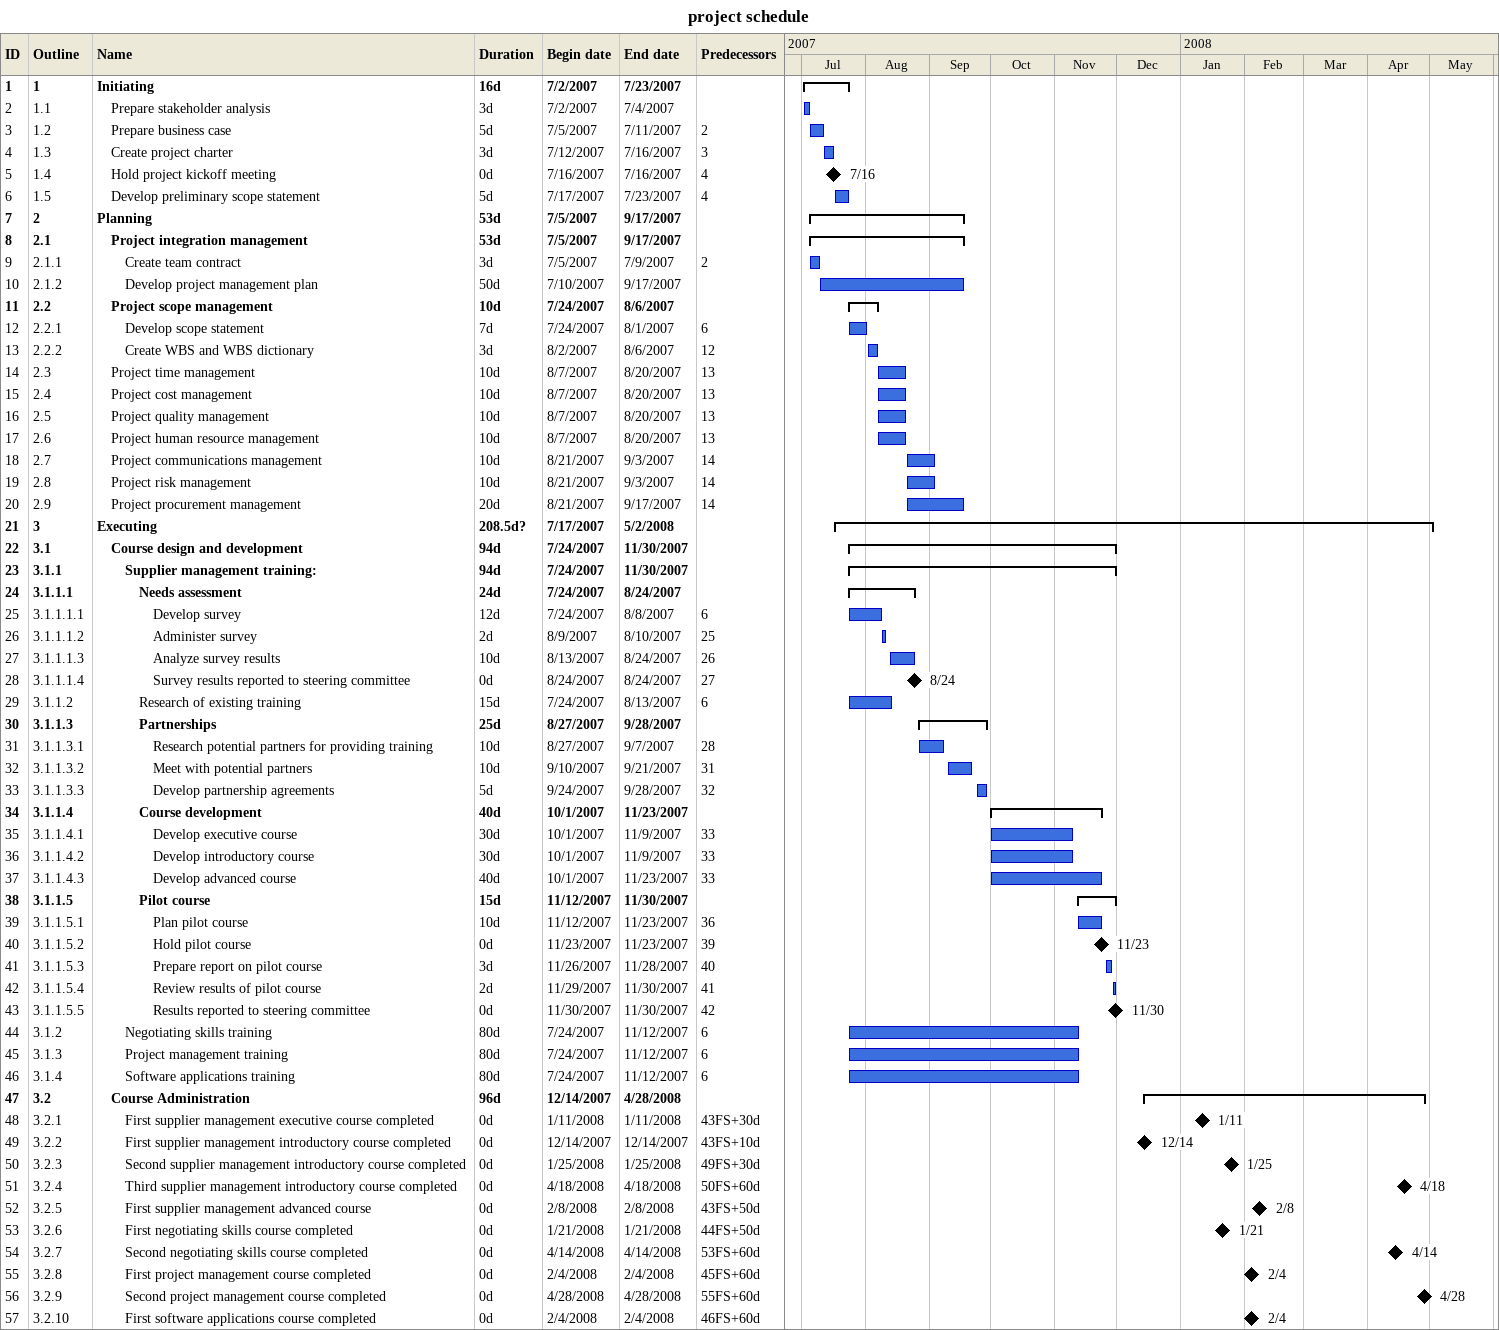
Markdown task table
project schedule

| ID | WBS | Task | Duration | Start | Finish | Predecessors |
|---|---|---|---|---|---|---|
| 1 | 1 | **Initiating** | 16d | 2007-07-02 | 2007-07-23 |  |
| 2 | 1.1 | Prepare stakeholder analysis | 3d | 2007-07-02 | 2007-07-04 |  |
| 3 | 1.2 | Prepare business case | 5d | 2007-07-05 | 2007-07-11 | 2 |
| 4 | 1.3 | Create project charter | 3d | 2007-07-12 | 2007-07-16 | 3 |
| 5 | 1.4 | Hold project kickoff meeting | 0d | 2007-07-16 | 2007-07-16 | 4 |
| 6 | 1.5 | Develop preliminary scope statement | 5d | 2007-07-17 | 2007-07-23 | 4 |
| 7 | 2 | **Planning** | 53d | 2007-07-05 | 2007-09-17 |  |
| 8 | 2.1 | **Project integration management** | 53d | 2007-07-05 | 2007-09-17 |  |
| 9 | 2.1.1 | Create team contract | 3d | 2007-07-05 | 2007-07-09 | 2 |
| 10 | 2.1.2 | Develop project management plan | 50d | 2007-07-10 | 2007-09-17 |  |
| 11 | 2.2 | **Project scope management** | 10d | 2007-07-24 | 2007-08-06 |  |
| 12 | 2.2.1 | Develop scope statement | 7d | 2007-07-24 | 2007-08-01 | 6 |
| 13 | 2.2.2 | Create WBS and WBS dictionary | 3d | 2007-08-02 | 2007-08-06 | 12 |
| 14 | 2.3 | Project time management | 10d | 2007-08-07 | 2007-08-20 | 13 |
| 15 | 2.4 | Project cost management | 10d | 2007-08-07 | 2007-08-20 | 13 |
| 16 | 2.5 | Project quality management | 10d | 2007-08-07 | 2007-08-20 | 13 |
| 17 | 2.6 | Project human resource management | 10d | 2007-08-07 | 2007-08-20 | 13 |
| 18 | 2.7 | Project communications management | 10d | 2007-08-21 | 2007-09-03 | 14 |
| 19 | 2.8 | Project risk management | 10d | 2007-08-21 | 2007-09-03 | 14 |
| 20 | 2.9 | Project procurement management | 20d | 2007-08-21 | 2007-09-17 | 14 |
| 21 | 3 | **Executing** | 208.5d? | 2007-07-17 | 2008-05-02 |  |
| 22 | 3.1 | **Course design and development** | 94d | 2007-07-24 | 2007-11-30 |  |
| 23 | 3.1.1 | **Supplier management training:** | 94d | 2007-07-24 | 2007-11-30 |  |
| 24 | 3.1.1.1 | **Needs assessment** | 24d | 2007-07-24 | 2007-08-24 |  |
| 25 | 3.1.1.1.1 | Develop survey | 12d | 2007-07-24 | 2007-08-08 | 6 |
| 26 | 3.1.1.1.2 | Administer survey | 2d | 2007-08-09 | 2007-08-10 | 25 |
| 27 | 3.1.1.1.3 | Analyze survey results | 10d | 2007-08-13 | 2007-08-24 | 26 |
| 28 | 3.1.1.1.4 | Survey results reported to steering committee | 0d | 2007-08-24 | 2007-08-24 | 27 |
| 29 | 3.1.1.2 | Research of existing training | 15d | 2007-07-24 | 2007-08-13 | 6 |
| 30 | 3.1.1.3 | **Partnerships** | 25d | 2007-08-27 | 2007-09-28 |  |
| 31 | 3.1.1.3.1 | Research potential partners for providing training | 10d | 2007-08-27 | 2007-09-07 | 28 |
| 32 | 3.1.1.3.2 | Meet with potential partners | 10d | 2007-09-10 | 2007-09-21 | 31 |
| 33 | 3.1.1.3.3 | Develop partnership agreements | 5d | 2007-09-24 | 2007-09-28 | 32 |
| 34 | 3.1.1.4 | **Course development** | 40d | 2007-10-01 | 2007-11-23 |  |
| 35 | 3.1.1.4.1 | Develop executive course | 30d | 2007-10-01 | 2007-11-09 | 33 |
| 36 | 3.1.1.4.2 | Develop introductory course | 30d | 2007-10-01 | 2007-11-09 | 33 |
| 37 | 3.1.1.4.3 | Develop advanced course | 40d | 2007-10-01 | 2007-11-23 | 33 |
| 38 | 3.1.1.5 | **Pilot course** | 15d | 2007-11-12 | 2007-11-30 |  |
| 39 | 3.1.1.5.1 | Plan pilot course | 10d | 2007-11-12 | 2007-11-23 | 36 |
| 40 | 3.1.1.5.2 | Hold pilot course | 0d | 2007-11-23 | 2007-11-23 | 39 |
| 41 | 3.1.1.5.3 | Prepare report on pilot course | 3d | 2007-11-26 | 2007-11-28 | 40 |
| 42 | 3.1.1.5.4 | Review results of pilot course | 2d | 2007-11-29 | 2007-11-30 | 41 |
| 43 | 3.1.1.5.5 | Results reported to steering committee | 0d | 2007-11-30 | 2007-11-30 | 42 |
| 44 | 3.1.2 | Negotiating skills training | 80d | 2007-07-24 | 2007-11-12 | 6 |
| 45 | 3.1.3 | Project management training | 80d | 2007-07-24 | 2007-11-12 | 6 |
| 46 | 3.1.4 | Software applications training | 80d | 2007-07-24 | 2007-11-12 | 6 |
| 47 | 3.2 | **Course Administration** | 96d | 2007-12-14 | 2008-04-28 |  |
| 48 | 3.2.1 | First supplier management executive course completed | 0d | 2008-01-11 | 2008-01-11 | 43FS+30d |
| 49 | 3.2.2 | First supplier management introductory course completed | 0d | 2007-12-14 | 2007-12-14 | 43FS+10d |
| 50 | 3.2.3 | Second supplier management introductory course completed | 0d | 2008-01-25 | 2008-01-25 | 49FS+30d |
| 51 | 3.2.4 | Third supplier management introductory course completed | 0d | 2008-04-18 | 2008-04-18 | 50FS+60d |
| 52 | 3.2.5 | First supplier management advanced course | 0d | 2008-02-08 | 2008-02-08 | 43FS+50d |
| 53 | 3.2.6 | First negotiating skills course completed | 0d | 2008-01-21 | 2008-01-21 | 44FS+50d |
| 54 | 3.2.7 | Second negotiating skills course completed | 0d | 2008-04-14 | 2008-04-14 | 53FS+60d |
| 55 | 3.2.8 | First project management course completed | 0d | 2008-02-04 | 2008-02-04 | 45FS+60d |
| 56 | 3.2.9 | Second project management course completed | 0d | 2008-04-28 | 2008-04-28 | 55FS+60d |
| 57 | 3.2.10 | First software applications course completed | 0d | 2008-02-04 | 2008-02-04 | 46FS+60d |
